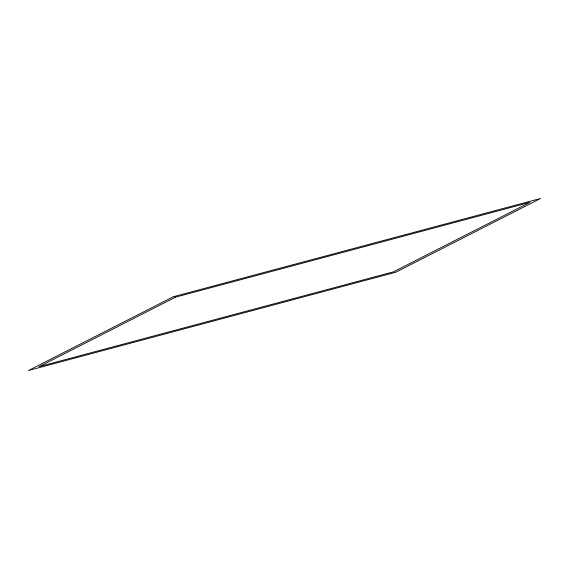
<?xml version="1.0" encoding="UTF-8"?>
<svg xmlns="http://www.w3.org/2000/svg" width="569" height="569" viewBox="0 0 569 569"><rect width="100%" height="100%" fill="white"/><g stroke="black" fill="none" stroke-linecap="round" stroke-linejoin="round"><path stroke-width="0.85" d="M173.389 296.712L28.45 370.511L395.611 272.288L540.55 198.489L173.389 296.712M175.572 297.146L39.041 366.664L393.428 271.854L529.959 202.336L175.572 297.146"/></g></svg>
